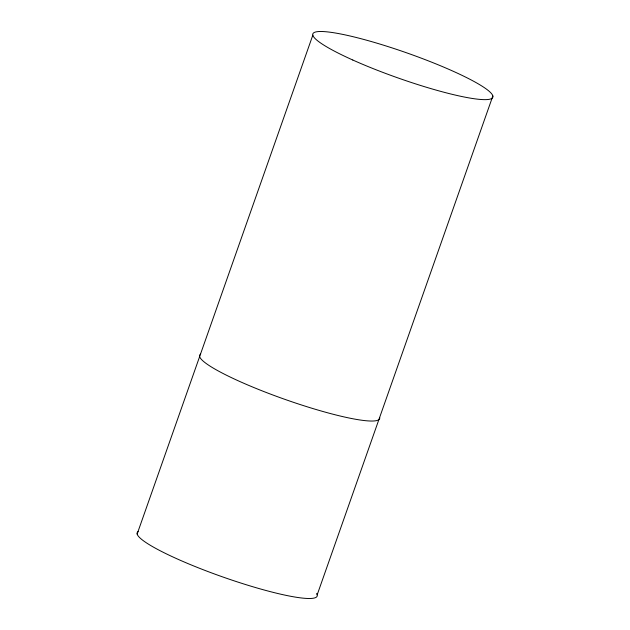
<?xml version="1.0" encoding="UTF-8"?>
<svg xmlns="http://www.w3.org/2000/svg" width="630" height="630" viewBox="0 0 630 630"><rect width="100%" height="100%" fill="white"/><g stroke="black" fill="none" stroke-linecap="round" stroke-linejoin="round"><path stroke-width="0.94" d="M137.151 534.019L312.827 35.162M317.173 594.838L492.849 95.98M316.567 593.499A95.398 13.277 19.4 0 1 225.713 577.986A95.398 13.277 19.4 0 1 138.159 531.586M379.717 417.603A95.398 13.277 19.4 0 1 283.894 399.01A95.398 13.277 19.4 0 1 200.655 354.123M352.784 60.015A95.398 13.277 19.4 0 0 492.739 97.461A95.398 13.277 19.4 0 0 362.998 39.233A95.398 13.277 19.4 0 0 352.784 60.015"/></g></svg>
